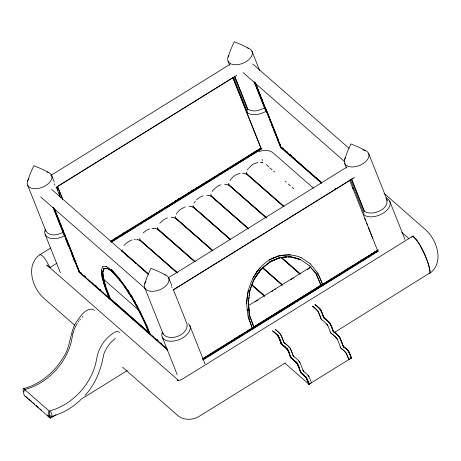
<?xml version="1.0" encoding="UTF-8"?>
<svg xmlns="http://www.w3.org/2000/svg" width="461" height="461" viewBox="0 0 461 461"><rect width="100%" height="100%" fill="white"/><g stroke="black" fill="none" stroke-linecap="round" stroke-linejoin="round"><path stroke-width="0.69" d="M110.894 270.595L107.304 268.204L104.14 268.388L102.624 272.076L103.299 278.715L105.863 289.329L109.274 298.163M102.624 272.076L104.192 268.36L102.843 271.944L103.512 278.582L105.471 286.638M248.588 306.79L248.231 303.367L248.542 300.549M248.75 299.183L248.975 297.063M249.176 295.697L249.776 290.816L254.103 279.084L254.904 277.914M246.629 301.949L246.773 300.543M248.22 290.321L246.583 303.442L248.03 316.459L252.311 328.088M246.612 303.465C247.125 286.535 254.668 269.524 269.115 260.039C278.819 254.316 290.614 253.17 301.062 257.59M72.861 333.914L71.115 342.454A54.778 42.32 -48.8 0 1 30.507 387.747L24.721 389.597A5.757 4.443 -48.8 0 0 26.035 396.685L27.637 398.085M248.231 303.367L248.842 307.844L249.049 319.075L252.34 328.226M262.044 159.362L262.666 160.514M27.631 181.006L30.201 173.814L33.826 165.695L41.749 168.98L48.33 172.333M144.731 283.63L147.313 276.439L150.937 268.302L158.849 271.587L165.424 274.935M228.045 57.066L230.627 49.869L234.251 41.738L242.163 45.017L248.738 48.365M344.684 159.235L347.26 152.044L350.879 143.924L358.802 147.209L365.389 150.563M102.803 266.475L101.38 270.204L102.071 277.124L104.756 286.719M249.931 290.949C254.674 269.011 277.689 249.47 300.428 259.629M176.206 214.181L176.966 213.017M193.989 203.145L195.314 201.186M212.152 191.534L212.919 190.37M229.941 180.505C232.171 176.88 235.946 174.149 240.146 173.376M247.344 170.051L248.485 168.305M257.394 271.045L256.207 272.774L257.422 271.074M252.818 278.121L259.958 267.749M257.716 273.828L255.705 276.75L261.082 269.287M258.517 272.658L260.926 269.155L262.05 268.256M254.939 277.943L254.259 279.222M254.288 279.245L261.11 269.316L269.864 261.934L279.867 257.682L269.679 261.773M302.94 370.143A1.51 0.352 58.2 0 0 304.11 371.9A18.728 4.368 58.2 0 1 308.023 375.335A1.314 0.305 58.2 0 1 309.043 376.868A17.264 4.028 58.2 0 1 311.388 382.768L308.818 384.359L309.314 383.806M85.124 395.296C95.594 384.036 101.132 369.399 103.708 354.48C105.846 348.113 110.029 342.494 115.406 338.495M123.992 245.529L126.821 242.636L131.898 239.916M177.347 212.429L180.176 209.542L185.253 206.822M412.56 236.626L413.119 235.974C422.293 245.673 427.9 259.595 430.257 272.71L334.288 332.542M159.742 223.245L164.001 219.43L167.464 217.851M213.097 190.151L217.356 186.336L220.819 184.757M249.055 167.648L252.928 164.272L257.935 162.341M411.696 237.19L412.399 236.441C418.732 240.29 421.158 248.393 424.656 254.61C426.944 260.471 430.159 266.458 429.957 272.9L429.254 273.65M93.641 309.533C85.199 306.847 78.808 318.845 74.826 324.388C69.761 335.343 70.107 348.228 62.736 358.312C53.897 372.724 39.894 384.278 23.425 388.698L23.05 389.873L23.632 391.885M49.719 415.079L50.975 416.392L51.903 416.214C52.335 414.347 51.252 411.944 49.471 411.177L49.154 411.241M143.117 232.955L146.218 230.465L149.681 228.881M196.472 199.861L199.573 197.366L203.036 195.787M271.892 291.68L272.883 290.782M307.458 269.616L310.063 267.576M80.254 400.281C72.123 407.749 62.379 413.58 51.672 416.45M263.663 266.844L264.787 265.951M266.429 264.568L268.072 263.185M430.367 272.895C444.346 262.107 436.924 239.812 425.618 229.78L384.001 193.32M255.1 301.811L257.843 300.059M290.666 279.746L293.415 277.995M50.722 175.549L229.993 64.35M56.006 187.391L236.77 75.264M110.675 241.385L260.989 148.148L232.943 77.719L57.573 186.498L62.598 199.112M39.825 254.766L50.831 247.937M49.575 267.749L56.91 263.196M122.747 233.618L123.969 232.857L122.741 233.669M174.742 201.365L175.964 200.61M178.407 199.089L179.634 198.328M182.078 196.812L183.305 196.052M191.868 190.745L193.09 189.984M195.539 188.468L196.761 187.708M251.199 153.939L252.421 153.179M254.87 151.663L256.091 150.903M115.406 238.216L116.627 237.455M119.071 235.94L120.292 235.185M174.679 201.451L175.9 200.691M178.344 199.175L179.565 198.42M188.123 193.113L189.344 192.352M191.788 190.837L193.009 190.082M195.452 188.566L196.674 187.806M201.561 184.775L202.782 184.014M205.231 182.498L206.453 181.743M218.67 174.16L219.891 173.405M110.582 241.305L260.955 148.119M112.081 241.443L115.135 239.547M116.356 238.792L118.8 237.277M120.027 236.516L125.525 233.105M126.746 232.344L129.195 230.828M130.417 230.074L135.914 226.656M137.136 225.902L138.974 224.766M140.196 224.006L142.639 222.49M143.861 221.729L146.304 220.214M147.532 219.453L163.419 209.599M164.64 208.839L167.089 207.323M168.311 206.568L201.313 186.094M202.535 185.334L211.703 179.652M212.93 178.891L218.428 175.48M219.649 174.719L222.098 173.203M223.32 172.443L225.152 171.308M226.374 170.553L228.817 169.031M230.039 168.277L232.488 166.761M233.71 166L245.932 158.417M247.154 157.662L249.603 156.146M250.824 155.386L261.825 148.563M111.043 242.365L262.009 148.724M53.499 207.657L78.871 271.414L79.39 271.788L54.018 208.032M255.29 83.009L280.663 146.765L280.933 146.598M107.304 268.204L103.869 268.556L102.573 272.111L103.247 278.749L105.84 287.952L110.087 298.855M107.038 268.365L112.092 271.391M118.125 277.712L111.879 271.523M109.211 298.002L108.946 298.169L109.874 298.987L110.623 298.521M149.888 333.856L146.154 324.74L131.973 297.547M168.156 277.937L347.087 166.945M138.484 309.642L140.553 313.895M251.833 240.607L253.665 239.472M334.311 189.448L336.144 188.307M173.1 289.992L354.48 177.485M173.376 289.819L352.924 178.453M149.157 332.709L148.84 332.911C139.971 310.714 128.671 288.782 111.821 271.558M149.929 333.626L149.767 333.724C143.331 316.73 134.773 300.589 124.539 285.578C119.111 278.565 114.063 270.67 106.065 266.325M56.035 414.767L50.554 418.162L47.356 415.361M80.393 399.658L127.305 370.558M248.306 305.712L311.175 266.717M234.603 338.789L235.825 338.034M238.268 336.518L239.49 335.764M248.03 330.462L249.251 329.707M252.663 327.592L321.271 285.036M330.474 279.372L331.695 278.617M343.848 271.028L345.116 270.29M347.554 268.775L348.775 268.02M351.219 266.504L352.435 265.749M357.275 262.701L358.537 261.963M360.94 260.43L362.196 259.693M370.702 254.374L371.958 253.642M374.367 252.104L375.617 251.372M202.35 358.935L377.507 250.288M202.408 358.992L378.406 249.874M203.825 359.096L206.269 357.58M207.49 356.826L227.031 344.701M228.247 343.946L244.123 334.098M245.344 333.343L257.561 325.766M258.777 325.011L261.22 323.495M262.442 322.735L270.993 317.433M272.215 316.678L274.652 315.163M275.874 314.402L278.317 312.886M279.539 312.132L285.036 308.72M286.258 307.965L294.804 302.664M296.636 301.529L298.469 300.388M299.69 299.633L302.134 298.117M303.355 297.362L319.231 287.514M320.453 286.754L366.858 257.97M368.08 257.215L370.517 255.699M371.739 254.939L374.182 253.429M375.404 252.668L377.847 251.153M202.788 360.018L378.642 250.94M413.119 235.974L182.706 378.896L180.297 380.025L177.059 380.544L178.724 380.555L177.174 380.164M285.359 362.893L199.129 416.381C192.669 420.363 183.691 420.49 177.704 415.499L122.586 367.204M285.146 363.377L308.979 384.261L351.403 357.949A17.264 4.028 58.2 0 0 349.052 352.054A1.314 0.305 58.2 0 0 348.032 350.516A18.728 4.368 58.2 0 0 344.119 347.087A1.51 0.352 58.2 0 1 342.949 345.324A28.553 6.661 58.2 0 0 339.924 337.723A1.314 0.305 58.2 0 0 338.904 336.184A28.553 6.661 58.2 0 0 334.058 331.943A1.51 0.352 58.2 0 1 332.888 330.18A18.728 4.368 58.2 0 0 330.445 324.037A1.314 0.305 58.2 0 0 329.425 322.498A28.553 6.661 58.2 0 0 324.579 318.257A1.51 0.352 58.2 0 1 323.409 316.494A18.728 4.368 58.2 0 0 320.965 310.351A1.314 0.305 58.2 0 0 319.946 308.812A37.6 8.771 58.2 0 0 315.232 304.56M274.497 289.635L275.632 289.03M63.532 232.056C58.426 234.926 49.932 236.989 45.996 231.324L27.625 185.161M350.493 358.26L351.282 358.018L348.712 359.615A17.264 4.028 58.2 0 0 346.367 353.72A1.314 0.305 58.2 0 0 345.347 352.181A18.728 4.368 58.2 0 0 341.428 348.752A1.51 0.352 58.2 0 1 340.258 346.989M274.808 257.376L273.5 257.93L274.837 257.399M276.767 256.541L278.069 255.982M269.115 260.039L279.562 255.59L290.499 254.754M279.712 257.549L269.835 261.906M258.736 151.767C263.646 149.716 270.019 149.646 274.001 153.617L313.371 188.111M137.119 239.674L136.859 239.968M23.425 388.698L24.542 389.049L25.378 390.069M282.472 257.307L286.656 256.99L282.501 257.336M288.05 256.886L290.142 256.731L300.244 259.468L309.222 265.536M288.079 256.915L290.171 256.76L300.272 259.491M102.751 266.51L106.116 266.291M152.072 228.454L153.277 228.402M134.289 239.484L135.494 239.432M136.888 239.668L137.332 239.697M261.871 162.433L262.989 162.549M260.137 162.174L262.079 162.335M242.353 173.209L244.295 173.371M224.565 184.239L226.507 184.4M206.782 195.268L208.724 195.435M188.998 206.303L190.94 206.465M171.21 217.333L173.157 217.494M153.427 228.362L155.369 228.529M244.566 173.497L246.647 174.137L284.005 206.874M226.777 184.527L228.858 185.172L266.222 217.909M208.994 195.556L211.075 196.202L248.439 228.938M191.211 206.591L193.292 207.231L230.114 239.495M173.428 217.621L175.508 218.266L212.867 251.003M155.639 228.656L157.166 228.967A3.377 0.789 58.2 0 1 157.944 229.342L194.761 261.594M137.856 239.685L139.937 240.325L176.759 272.589M121.208 250.905L121.595 251.032M157.166 228.967L194.542 261.56M247.666 109.009C252.761 112.536 259.624 110.628 264.579 107.776L265.11 109.113M364.288 211.184C371.791 216.751 391.164 208.902 386.134 198.449M119.364 332.076L119.843 332.375M301.027 257.566L310.426 263.888M121.906 251.182L136.231 263.692M252.997 64.154L348.96 148.229M243.114 72.613L344.465 161.413M401.859 232.413L408.901 238.585M282.558 148.021L283.636 148.972M286.344 151.341L287.428 152.291M290.13 154.66L291.214 155.611M293.922 157.979L295.005 158.93M282.501 148.056L283.584 149.001M286.293 151.375L287.376 152.32M290.078 154.694L291.162 155.639M293.87 158.014L294.948 158.964M280.305 146.293L280.772 146.696M282.397 148.119L283.48 149.07M286.183 151.439L287.266 152.389M289.975 154.758L291.052 155.709M293.761 158.077L294.844 159.028M297.547 161.402L298.63 162.347M301.338 164.721L302.422 165.666M315.952 177.52L317.035 178.47M319.738 180.845L320.821 181.79M280.663 146.765L321.795 182.804M280.144 146.391L321.79 182.879M281.319 147.572L283.48 149.468M285.105 150.891L286.73 152.314M288.897 154.21L289.981 155.155M298.094 162.272L302.428 166.064M303.511 167.015L305.672 168.91M307.297 170.334L308.38 171.279M317.041 178.868L320.827 182.187M280.455 147.295L321.588 183.334M377.45 250.237L349.496 179.888M266.279 164.571L267.363 165.522M285.226 181.173L286.31 182.124M267.68 165.954L268.763 166.905M269.846 167.85L272.013 169.752M273.632 171.175L274.716 172.12M288.258 183.985L290.418 185.881M292.044 187.304L293.669 188.728M283.797 206.194L246.975 173.935L246.474 172.31M283.688 206.436L246.871 174.177A3.377 0.789 58.2 0 0 246.024 173.901M266.014 217.229L229.192 184.965L228.685 183.345M266.446 217.944L229.082 185.213A3.377 0.789 58.2 0 0 228.195 185.045M311.838 268.769L318.879 275.759L322.74 284.564M322.544 284.293L317.831 273.114M248.225 228.258L211.409 195.994L210.902 194.375M281.798 257.67L300.209 273.805M248.116 228.5L211.299 196.242A3.377 0.789 58.2 0 0 210.452 195.965M281.147 257.44L300.099 274.041M280.928 257.405L299.88 274.007M230.442 239.288L193.62 207.029L193.119 205.41M262.931 267.755L282.426 284.835M230.333 239.53L193.516 207.271A3.377 0.789 58.2 0 0 192.669 206.995M262.28 267.524L282.311 285.077M262.603 267.962L282.092 285.042M212.659 250.323L175.837 218.059L175.336 216.44M252.184 284.956L264.643 295.864M212.55 250.565L175.727 218.307A3.377 0.789 58.2 0 0 174.886 218.024M252.075 285.198L264.528 296.106M251.856 285.157L264.309 296.071M249.776 290.816L248.387 303.505L249.77 315.929L253.93 327.177M195.412 261.825L158.054 229.088L157.547 227.469M253.613 326.814L254.046 327.195L252.438 328.197L252.155 327.95M177.629 272.86L140.265 240.123L139.764 238.504M176.978 272.63L140.161 240.365A3.377 0.789 58.2 0 0 139.268 240.204M57.418 186.359L62.627 199.14M148.477 273.926L122.482 251.153L121.981 249.534M51.632 189.39L148.367 274.168M137.856 265.115L140.023 267.017M141.106 267.962L148.142 274.134M40.666 196.905L145.25 288.54M103.471 279.199L139.602 310.858M178.707 380.584L46.78 265L49.748 267.847M74.486 325.063L44.221 298.544C32.333 288.436 24.934 264.781 40.245 254.495C45.264 256.858 47.195 263.047 50.076 267.461M24.721 389.597L49.241 411.074A5.757 4.443 -48.8 0 0 50.554 418.162L49.511 415.545L49.241 411.074L55.026 409.23A54.778 42.32 -48.8 0 0 95.634 363.936L97.38 355.391A30.599 23.638 -48.8 0 1 114.282 332.462M28.703 399.013L31.365 401.352M32.431 402.28L34.563 404.153M36.16 405.553L38.298 407.42M39.894 408.821L41.496 410.227M24.952 396.057L49.471 417.539M80.669 272.595L81.816 273.523M84.398 275.868L85.596 276.848M95.865 285.866L97.179 287.105M99.645 289.191L100.907 290.378M107.298 295.997L108.364 296.936M109.482 297.835L149.347 332.877M156.913 339.521L158.088 340.639M160.768 342.996L161.846 343.941M80.577 272.676L81.655 273.621M84.357 275.995L85.441 276.946M91.923 282.645L93.001 283.596M95.704 285.97L96.781 286.921M99.484 289.295L100.567 290.24M109.211 297.841L149.185 332.975M156.752 339.624L157.829 340.575M164.312 346.269L165.395 347.219M78.871 271.414L166.997 348.793M79.499 272.123L81.124 273.546M83.285 275.442L84.363 276.393M92.465 283.515L96.787 287.312M98.412 288.742L100.031 290.165M102.192 292.061L103.276 293.012M110.294 299.183L112.455 301.085L112.34 300.751M113.539 302.036L115.699 303.932M117.319 305.361L118.938 306.784M121.099 308.68L122.724 310.109M125.421 312.483L126.504 313.428M128.123 314.857L131.368 317.704M132.445 318.655L134.606 320.551M136.226 321.98L137.851 323.403M140.547 325.777L141.631 326.728M144.333 329.102L150.274 334.323M151.358 335.274L153.519 337.17M155.68 339.071L156.757 340.022M164.323 346.666L167.562 349.519M78.641 271.846L167.781 350.193M329.24 322.539L330.249 324.112A18.671 4.356 58.2 0 1 332.686 330.243A1.596 0.375 58.2 0 0 333.925 332.104A28.496 6.644 58.2 0 1 338.76 336.34L339.797 337.85A28.611 6.673 58.2 0 1 342.828 345.468A1.423 0.334 58.2 0 0 343.929 347.121M326.757 324.083L326.843 324.164A1.4 0.328 58.2 0 1 327.783 325.57L327.834 325.702M338.72 336.225L338.806 336.305A1.4 0.328 58.2 0 1 339.74 337.717M347.853 350.556L348.931 352.175A17.264 4.028 58.2 0 1 351.282 358.024M272.647 330.969A37.6 8.771 58.2 0 1 277.366 335.228L278.041 335.879M298.826 360.969L298.912 361.049A1.4 0.328 58.2 0 1 299.852 362.461L299.909 362.594A28.611 6.673 58.2 0 1 302.94 370.212A1.423 0.334 58.2 0 0 304.035 371.866M307.96 375.3L308.046 375.381A1.4 0.328 58.2 0 1 308.979 376.787L309.037 376.925M113.331 271.494L111.389 269.466L113.279 271.529M111.072 269.662C128.694 287.635 140.415 310.57 149.819 333.695M115.394 274.762L116.789 276.22L114.414 273.822M286.99 349.023L287.871 350.395A18.671 4.356 58.2 0 1 290.309 356.526A1.596 0.375 58.2 0 0 291.548 358.393A28.496 6.644 58.2 0 1 296.383 362.628A1.4 0.328 58.2 0 1 297.368 364M296.469 362.709L297.293 363.948M308.979 384.261L308.812 384.076A16.948 3.953 58.2 0 0 306.761 378.821L306.438 378.129M277.827 335.579L277.603 335.349A37.318 8.701 58.2 0 0 272.918 331.125M310.391 263.859L317.86 273.143M309.193 265.513L316.471 274.554L321.087 285.428L316.286 274.393M305.914 377.282L306.363 378.147M144.742 287.779L163.113 333.948C169.93 342.258 188.624 334.761 187.01 323.904L173.163 289.116M120.304 280.478L122.43 283.273M119.399 279.389L122.378 283.308M277.776 335.643L278.242 336.213M127.466 289.635L129.789 293.225M130.953 295.017L132.169 296.78M125.375 287.238L126.158 288.448M127.72 290.862L129.287 293.282M130.463 295.098L131.241 296.308M126.101 288.477L124.718 286.8L131.76 297.679M127.668 290.897L129.236 293.317M130.014 294.527L131.189 296.337M306.133 377.732L305.516 376.954A18.671 4.356 58.2 0 0 301.609 373.537A1.596 0.375 58.2 0 1 300.37 371.67A28.496 6.644 58.2 0 0 297.351 364.081M278.041 336.029L278.271 336.444M134.981 301.782L135.684 303.027M134.929 301.811L135.632 303.061M137.038 305.562L137.741 306.813M132.365 298.111L133.033 299.31M134.382 301.701L133.707 300.503L135.338 303.528M132.307 298.146L132.981 299.345M136.007 304.727L136.681 305.92M306.265 377.801L306.553 378.464M139.683 311.388L141.233 314.569M278.3 336.323L278.392 336.709A18.671 4.356 58.2 0 1 280.835 342.84A1.596 0.375 58.2 0 0 282.069 344.707A28.496 6.644 58.2 0 1 286.909 348.942L287.946 350.446M339.809 337.792A1.314 0.305 58.2 0 0 338.783 336.259A28.553 6.661 58.2 0 0 333.943 332.012A1.51 0.352 58.2 0 1 332.773 330.255A18.728 4.368 58.2 0 0 330.33 324.106L330.26 324.031A1.4 0.328 58.2 0 0 329.327 322.619M330.33 324.106A1.314 0.305 58.2 0 0 329.304 322.573A28.553 6.661 58.2 0 0 324.463 318.326A1.51 0.352 58.2 0 1 323.294 316.569A18.728 4.368 58.2 0 0 320.85 310.42L320.787 310.345A1.4 0.328 58.2 0 0 319.848 308.933M290.309 356.341L290.395 356.543A1.827 0.426 58.2 0 0 291.617 358.381L292.118 358.756A28.265 6.592 58.2 0 1 293.236 359.609M278.352 336.426L278.467 336.761A18.786 4.38 58.2 0 1 280.916 342.921A1.423 0.334 58.2 0 0 282.017 344.574A28.611 6.673 58.2 0 1 286.869 348.827L286.955 348.908A1.4 0.328 58.2 0 1 287.889 350.314M319.951 286.085L320.078 286.39M146.892 325.887L146.368 324.607L146.886 325.829M148.2 329.079L148.724 330.358M146.414 324.504L146.938 325.794M145.705 324.192L146.5 326.158M147.03 327.471L147.831 329.436M317.249 287.762L317.387 288.096M148.252 332.312L148.379 332.629M146.696 330.946L146.829 331.28M389.735 201.209L404.942 239.432M368.587 153.375L387.488 200.875M351.605 179.162L364.547 211.685M351.42 179.001L364.357 211.524M344.678 163.384L346.545 168.069M350.389 179.473L364.132 214.008M352.573 187.777L353.103 189.108M364.76 218.358L365.556 220.346M366.61 223.003L367.405 224.997M368.46 227.653L372.69 238.279M251.948 51.171L259.67 70.573M266.925 111.401L276.439 135.309M276.969 136.635L278.288 139.96M279.349 142.616L280.138 144.604M256.299 84.864L257.094 86.858M258.148 89.515L258.944 91.509M259.998 94.165L260.793 96.159M261.848 98.815L262.643 100.803M266.078 109.441L278.767 141.32M279.291 142.645L280.616 145.97M255.4 82.94L280.507 146.033M254.933 82.531L266.037 110.427M254.512 81.972L266.931 113.181M267.991 115.838L268.78 117.832M269.841 120.488L270.63 122.482M271.69 125.138L272.48 127.132M273.01 128.458L274.33 131.783M274.86 133.108L276.179 136.427M276.709 137.758L279.885 145.728M254.028 81.776L264.862 108.992M234.707 76.284L247.914 109.47M234.787 76.785L247.73 109.309M228.057 61.215L229.653 65.226M233.675 77.171L247.419 111.706M232.88 77.667L260.897 148.067M189.782 325.575L204.989 363.798M168.634 277.741L171.832 285.768M162.272 337.141L177.22 374.701M57.152 188.18L57.942 190.174M59.002 192.831L59.792 194.824M51.528 175.145L54.196 181.836M56.323 187.189L60.316 197.222M58.985 219.851L59.78 221.845M60.835 224.501L61.63 226.495M62.684 229.152L63.48 231.145M64.54 233.802L65.329 235.796M66.39 238.452L67.179 240.44M68.24 243.097L69.029 245.091M70.089 247.747L70.879 249.741M71.939 252.398L72.729 254.391M54.386 208.631L79.494 271.725M54.185 208.885L79.033 271.316M53.021 207.467L64.114 235.34M65.698 239.322L68.337 245.961M71.772 254.587L72.826 257.244M73.622 259.232L74.676 261.888M45.155 234.511L60.362 272.733M257.699 324.7L257.832 325.034M110.778 299.379L110.899 299.69M110.41 298.653L106.163 287.756L103.569 278.553M109.159 298.037L104.814 286.684L102.123 277.09L101.437 270.175M254.996 326.376L255.117 326.688M249.585 315.762L253.734 326.924M248.318 317.589L248.825 318.903M162.687 331.978L163.113 333.948M45.72 230.01L45.996 231.324M248.738 308.173L249.049 310.933M249.199 312.316L249.51 315.076M247.096 309.458L247.246 310.823M54.323 183.778A6.483 1.51 58.2 0 1 54.934 185.126M171.648 286.84A6.483 1.51 58.2 0 1 172.028 287.727M312.558 306.133A37.675 8.788 58.2 0 1 317.277 310.397L317.364 310.478A1.4 0.328 58.2 0 1 318.303 311.884L318.355 312.016A18.786 4.38 58.2 0 1 320.81 318.176A1.423 0.334 58.2 0 0 321.911 319.83M315.042 304.594A37.675 8.788 58.2 0 1 319.761 308.853L320.77 310.426A18.671 4.356 58.2 0 1 323.207 316.557A1.596 0.375 58.2 0 0 324.446 318.418A28.496 6.644 58.2 0 1 329.281 322.654M315.111 304.629A37.6 8.771 58.2 0 1 319.83 308.887A1.314 0.305 58.2 0 1 320.85 310.42M312.541 306.225A37.6 8.771 58.2 0 1 317.254 310.478A1.314 0.305 58.2 0 1 318.28 312.016A18.728 4.368 58.2 0 1 320.723 318.159A1.51 0.352 58.2 0 0 321.893 319.922A28.553 6.661 58.2 0 1 326.734 324.164A1.314 0.305 58.2 0 1 327.754 325.702A18.728 4.368 58.2 0 1 330.203 331.845A1.51 0.352 58.2 0 0 331.373 333.608A28.553 6.661 58.2 0 1 336.213 337.85A1.314 0.305 58.2 0 1 337.233 339.388M324.394 318.292A1.423 0.334 58.2 0 1 323.294 316.632M330.289 331.862A1.423 0.334 58.2 0 0 331.39 333.516A28.611 6.673 58.2 0 1 336.236 337.769L336.323 337.85A1.4 0.328 58.2 0 1 337.256 339.256L337.314 339.388A28.611 6.673 58.2 0 1 340.345 347.006A1.423 0.334 58.2 0 0 341.445 348.66A18.786 4.38 58.2 0 1 345.37 352.1L345.456 352.175A1.4 0.328 58.2 0 1 346.39 353.587L346.447 353.72A17.334 4.045 58.2 0 1 348.798 359.638M333.873 331.978A1.423 0.334 58.2 0 1 332.773 330.318M339.728 337.792A28.496 6.644 58.2 0 1 342.748 345.387A1.596 0.375 58.2 0 0 343.987 347.248M342.834 345.398A1.51 0.352 58.2 0 0 344.004 347.156A18.728 4.368 58.2 0 1 347.917 350.585A1.314 0.305 58.2 0 1 348.937 352.123M343.987 347.248A18.671 4.356 58.2 0 1 345.802 348.62M346.136 348.919A18.671 4.356 58.2 0 1 347.888 350.671A1.4 0.328 58.2 0 1 348.873 352.043M348.856 352.129A17.19 4.011 58.2 0 1 351.196 358.001M275.148 329.338A37.675 8.788 58.2 0 1 279.873 333.597L279.96 333.678A1.4 0.328 58.2 0 1 280.893 335.089L280.951 335.222A18.786 4.38 58.2 0 1 283.4 341.376A1.423 0.334 58.2 0 0 284.5 343.036A28.611 6.673 58.2 0 1 289.352 347.283L289.433 347.363A1.314 0.305 58.2 0 1 290.436 348.85A18.728 4.368 58.2 0 1 292.879 354.999A1.51 0.352 58.2 0 0 294.049 356.756A28.553 6.661 58.2 0 1 298.895 361.003A1.314 0.305 58.2 0 1 299.915 362.542M272.664 330.877A37.675 8.788 58.2 0 1 277.389 335.141L277.476 335.222A1.4 0.328 58.2 0 1 278.409 336.628M275.217 329.373A37.6 8.771 58.2 0 1 279.936 333.631A1.314 0.305 58.2 0 1 280.956 335.164A18.728 4.368 58.2 0 1 283.4 341.313A1.51 0.352 58.2 0 0 284.57 343.07A28.553 6.661 58.2 0 1 289.416 347.317A1.4 0.328 58.2 0 1 290.372 348.775L290.424 348.908A18.786 4.38 58.2 0 1 292.879 355.062A1.423 0.334 58.2 0 0 293.98 356.722M277.366 335.222A1.314 0.305 58.2 0 1 278.386 336.761A18.728 4.368 58.2 0 1 280.83 342.903A1.51 0.352 58.2 0 0 281.999 344.667A28.553 6.661 58.2 0 1 286.84 348.908A1.314 0.305 58.2 0 1 287.866 350.446A18.728 4.368 58.2 0 1 290.309 356.595A1.51 0.352 58.2 0 0 291.479 358.353A28.553 6.661 58.2 0 1 296.319 362.594A1.314 0.305 58.2 0 1 297.345 364.132M290.395 356.607A1.423 0.334 58.2 0 0 291.496 358.26A28.611 6.673 58.2 0 1 296.348 362.513L297.426 364.132A28.611 6.673 58.2 0 1 300.457 371.75A1.423 0.334 58.2 0 0 301.552 373.404A18.786 4.38 58.2 0 1 305.476 376.844L305.562 376.925A1.4 0.328 58.2 0 1 306.496 378.331M300.37 371.739A1.51 0.352 58.2 0 0 301.54 373.496A18.728 4.368 58.2 0 1 305.453 376.925A1.314 0.305 58.2 0 1 306.473 378.464A17.264 4.028 58.2 0 1 308.818 384.359M306.479 378.412A17.19 4.011 58.2 0 1 308.818 384.284M308.484 381.829A17.264 4.028 58.2 0 0 306.899 378.199A1.314 0.305 58.2 0 0 305.879 376.66M308.663 382.307A17.264 4.028 58.2 0 1 308.83 382.774M309.124 383.667A17.264 4.028 58.2 0 1 309.25 384.094M302.537 373.612A18.728 4.368 58.2 0 0 301.967 373.231A1.51 0.352 58.2 0 1 300.797 371.468M302.837 373.831A18.728 4.368 58.2 0 1 303.148 374.067M303.787 374.609A18.728 4.368 58.2 0 1 304.122 374.902M301.419 373.243A1.827 0.426 58.2 0 0 301.678 373.525L302.099 373.836A18.446 4.305 58.2 0 1 305.315 376.654M301.287 373.07A1.827 0.426 58.2 0 1 300.457 371.687L300.18 370.898A28.265 6.592 58.2 0 0 297.362 363.931M299.241 367.215A28.553 6.661 58.2 0 0 297.771 363.867A1.314 0.305 58.2 0 0 296.751 362.329A28.553 6.661 58.2 0 0 296.308 361.873M278.404 336.559A18.446 4.305 58.2 0 1 280.691 342.183L280.916 342.857A1.827 0.426 58.2 0 0 281.008 343.053M277.793 334.957A1.314 0.305 58.2 0 1 278.813 336.495A18.728 4.368 58.2 0 1 280.04 339.238M287.272 348.643A1.314 0.305 58.2 0 1 288.292 350.181A18.728 4.368 58.2 0 1 289.52 352.924M281.112 343.255A1.827 0.426 58.2 0 0 282.138 344.695L282.639 345.07A28.265 6.592 58.2 0 1 287.082 349.035M287.883 350.245A18.446 4.305 58.2 0 1 289.692 354.469M289.865 354.947A18.446 4.305 58.2 0 1 290.165 355.869M282.789 344.649A28.553 6.661 58.2 0 0 282.426 344.402A1.51 0.352 58.2 0 1 281.256 342.638A18.728 4.368 58.2 0 0 280.974 341.734M283.532 345.203A28.553 6.661 58.2 0 1 283.918 345.508M284.714 346.182A28.553 6.661 58.2 0 1 285.123 346.545M291.905 358.088A1.51 0.352 58.2 0 1 290.735 356.324M280.253 339.757A18.728 4.368 58.2 0 1 280.812 341.255M293.622 359.932A28.265 6.592 58.2 0 1 296.561 362.721M292.637 358.6A28.553 6.661 58.2 0 1 293.012 358.889M94.084 310.351A5.613 4.339 -48.8 0 1 94.603 310.599M114.887 332.127A5.613 4.339 -48.8 0 1 118.604 331.834M72.855 333.914A30.599 23.638 -48.8 0 1 77.35 323.392M78.324 321.916A30.599 23.638 -48.8 0 1 79.01 320.954M79.73 320.009A30.599 23.638 -48.8 0 1 80.473 319.087M82.052 317.306A30.599 23.638 -48.8 0 1 82.876 316.459M247.522 47.973A12.966 7.658 -21.7 0 1 250.3 58.109A12.966 7.658 -21.7 0 1 233.831 64.661A12.966 7.658 -21.7 0 1 228.898 55.378M266.481 111.026A14.925 8.817 -21.7 0 1 247.015 112.444M164.208 274.543A12.966 7.658 -21.7 0 1 166.836 284.858A12.966 7.658 -21.7 0 1 150.055 291.162A12.966 7.658 -21.7 0 1 145.964 281.394M188.353 323.703A14.925 8.817 -21.7 0 1 177.906 340.051A14.925 8.817 -21.7 0 1 162.266 332.358M47.114 171.941A12.966 7.658 -21.7 0 1 49.707 182.268A12.966 7.658 -21.7 0 1 32.927 188.549A12.966 7.658 -21.7 0 1 28.864 178.764M64.932 235.64A14.925 8.817 -21.7 0 1 49.753 238.072A14.925 8.817 -21.7 0 1 45.161 229.734M362.824 149.917A12.966 7.658 -21.7 0 1 367.475 159.581A12.966 7.658 -21.7 0 1 350.913 166.899A12.966 7.658 -21.7 0 1 345.543 157.553M386.047 197.976A14.925 8.817 -21.7 0 1 384.635 212.181A14.925 8.817 -21.7 0 1 363.631 214.619M121.998 251.124A3.377 0.789 58.2 0 1 122.378 251.406"/></g></svg>
